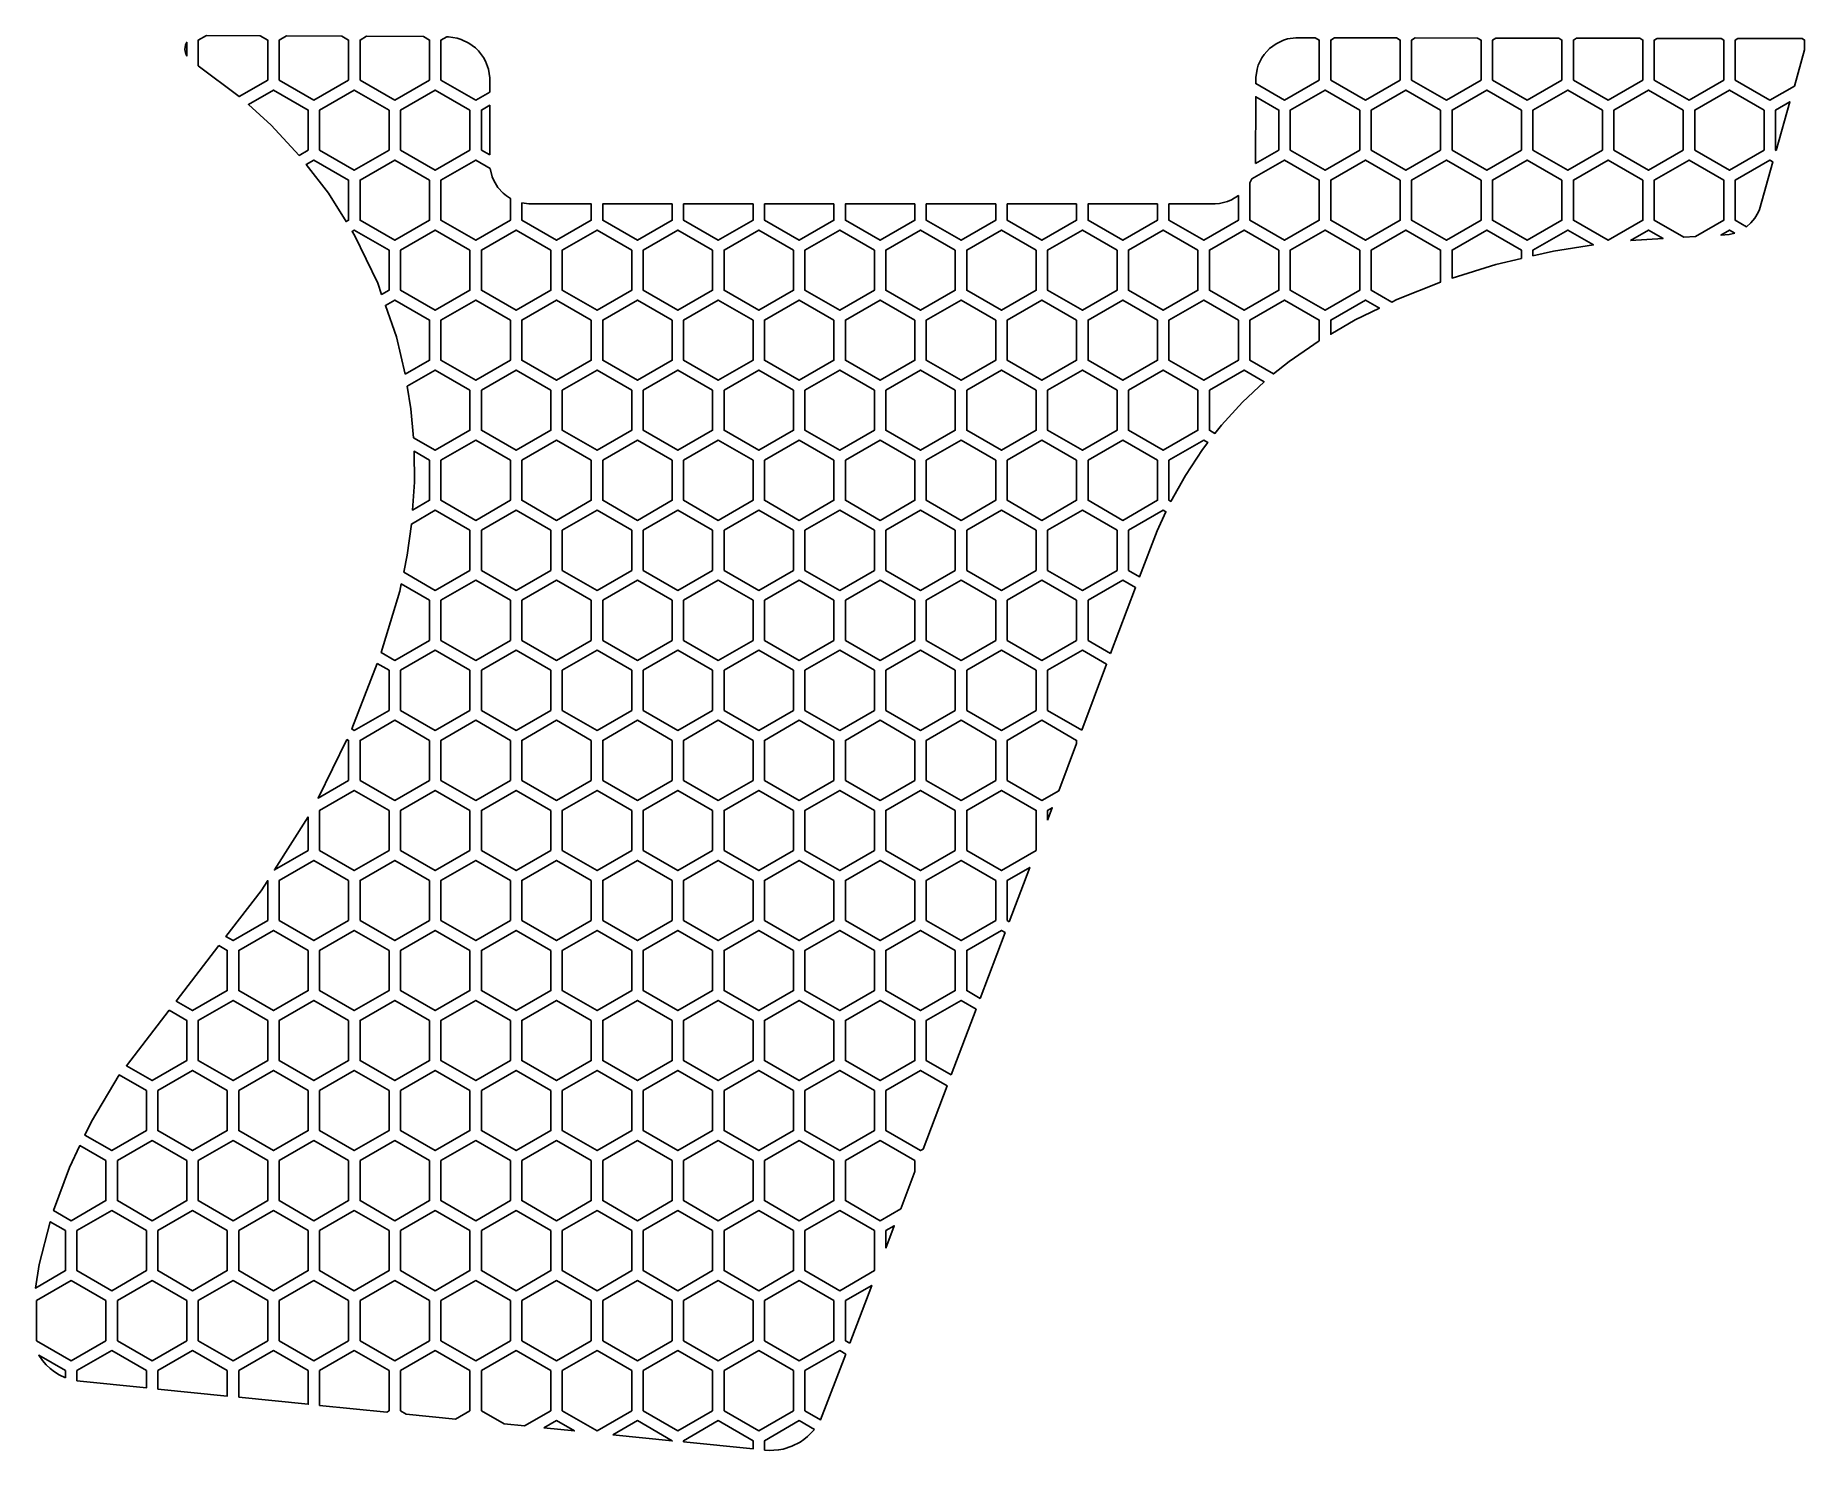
# Model space of a CAD drawing. Header units: millimetres. Extents: x 28.6 to 105.8, y -252.2 to -190.4.
import ezdxf

# ---------------------------------------------------------------- set-up
doc = ezdxf.new("R2010")
doc.units = ezdxf.units.MM

# ---------------------------------------------------------------- blocks, each defined once
blk = doc.blocks.new('HEX')
blk.add_lwpolyline([(1.516, 0.875), (0, 1.75), (-1.516, 0.875), (-1.516, -0.875), (0, -1.75), (1.516, -0.875)], close=True)

msp = doc.modelspace()

# ---------------------------------------------------------------- linework, layer by layer
for points in [[(35.199, -191.298), (35.136, -191.145), (35.119, -191.006), (35.144, -190.822), (35.199, -190.693), (35.199, -191.298)], [(35.699, -191.727), (35.699, -190.597), (36.051, -190.394), (38.401, -190.407), (38.73, -190.597), (38.73, -192.347), (37.487, -193.065), (35.699, -191.727)], [(41.967, -190.427), (42.261, -190.597), (42.261, -192.347), (40.746, -193.222), (39.23, -192.347), (39.23, -190.597), (39.548, -190.414), (41.967, -190.427)], [(45.533, -190.447), (45.793, -190.597), (45.793, -192.347), (44.277, -193.222), (42.761, -192.347), (42.761, -190.597), (43.046, -190.433), (45.533, -190.447)], [(46.628, -190.453), (47.003, -190.511), (47.181, -190.567), (47.512, -190.727), (47.803, -190.945), (47.931, -191.073), (48.148, -191.364), (48.236, -191.525), (48.363, -191.873), (48.4, -192.058), (48.42, -192.249), (48.421, -192.869), (47.808, -193.222), (46.293, -192.347), (46.293, -190.597), (46.543, -190.453), (46.628, -190.453)], [(81.862, -192.24), (81.918, -191.874), (81.971, -191.701), (82.127, -191.379), (82.226, -191.232), (82.464, -190.97), (82.748, -190.759), (83.071, -190.604), (83.244, -190.551), (83.61, -190.495), (84.461, -190.497), (84.635, -190.597), (84.635, -192.347), (83.119, -193.222), (81.862, -192.496), (81.862, -192.24)], [(88.003, -190.503), (88.166, -190.597), (88.166, -192.347), (86.65, -193.222), (85.135, -192.347), (85.135, -190.597), (85.306, -190.499), (88.003, -190.503)], [(91.545, -190.51), (91.697, -190.597), (91.697, -192.347), (90.181, -193.222), (88.666, -192.347), (88.666, -190.597), (88.826, -190.505), (91.545, -190.51)], [(95.088, -190.516), (95.228, -190.597), (95.228, -192.347), (93.712, -193.222), (92.197, -192.347), (92.197, -190.597), (92.346, -190.511), (95.088, -190.516)], [(98.63, -190.523), (98.759, -190.597), (98.759, -192.347), (97.243, -193.222), (95.728, -192.347), (95.728, -190.597), (95.866, -190.518), (98.63, -190.523)], [(102.172, -190.529), (102.29, -190.597), (102.29, -192.347), (100.774, -193.222), (99.259, -192.347), (99.259, -190.597), (99.386, -190.524), (102.172, -190.529)], [(105.714, -190.536), (105.821, -190.597), (105.821, -191.029), (105.375, -192.605), (104.306, -193.222), (102.79, -192.347), (102.79, -190.597), (102.906, -190.531), (105.714, -190.536)], [(38.881, -194.32), (37.89, -193.41), (38.98, -192.78), (40.496, -193.655), (40.496, -195.405), (40.098, -195.635), (38.881, -194.32)], [(81.857, -195.984), (81.861, -193.073), (82.869, -193.655), (82.869, -195.405), (81.857, -195.984)], [(48.424, -195.617), (48.058, -195.405), (48.058, -193.655), (48.421, -193.446), (48.424, -195.617)], [(104.578, -195.418), (104.556, -195.405), (104.556, -193.655), (105.179, -193.295), (104.578, -195.418)], [(41.379, -197.287), (40.412, -196.031), (40.746, -195.838), (42.261, -196.713), (42.261, -198.463), (42.152, -198.527), (41.379, -197.287)], [(48.441, -196.204), (48.532, -196.571), (48.6, -196.733), (48.781, -197.03), (49.013, -197.286), (49.147, -197.396), (49.324, -197.511), (49.324, -198.463), (47.808, -199.338), (46.293, -198.463), (46.293, -196.713), (47.808, -195.838), (48.441, -196.204)], [(81.603, -196.829), (81.689, -196.664), (83.119, -195.838), (84.635, -196.713), (84.635, -198.463), (83.119, -199.338), (81.603, -198.463), (81.603, -196.829)], [(100.55, -199.209), (99.259, -198.463), (99.259, -196.713), (100.774, -195.838), (102.29, -196.713), (102.29, -198.463), (101.051, -199.178), (100.55, -199.209)], [(103.847, -197.999), (103.793, -198.129), (103.654, -198.369), (103.48, -198.582), (103.29, -198.752), (102.79, -198.463), (102.79, -196.713), (104.306, -195.838), (104.438, -195.914), (103.847, -197.999)], [(49.824, -197.707), (50.133, -197.752), (52.855, -197.752), (52.855, -198.463), (51.339, -199.338), (49.824, -198.463), (49.824, -197.707)], [(80.089, -197.752), (80.277, -197.733), (80.635, -197.641), (80.802, -197.57), (81.103, -197.388), (81.103, -198.463), (79.588, -199.338), (78.072, -198.463), (78.072, -197.752), (80.089, -197.752)], [(56.386, -197.752), (56.386, -198.463), (54.87, -199.338), (53.355, -198.463), (53.355, -197.752), (56.386, -197.752)], [(59.917, -197.752), (59.917, -198.463), (58.401, -199.338), (56.886, -198.463), (56.886, -197.752), (59.917, -197.752)], [(63.448, -197.752), (63.448, -198.463), (61.932, -199.338), (60.417, -198.463), (60.417, -197.752), (63.448, -197.752)], [(66.979, -197.752), (66.979, -198.463), (65.464, -199.338), (63.948, -198.463), (63.948, -197.752), (66.979, -197.752)], [(70.51, -197.752), (70.51, -198.463), (68.995, -199.338), (67.479, -198.463), (67.479, -197.752), (70.51, -197.752)], [(74.041, -197.752), (74.041, -198.463), (72.526, -199.338), (71.01, -198.463), (71.01, -197.752), (74.041, -197.752)], [(77.572, -197.752), (77.572, -198.463), (76.057, -199.338), (74.541, -198.463), (74.541, -197.752), (77.572, -197.752)], [(43.532, -201.213), (42.525, -199.125), (42.416, -198.951), (42.511, -198.896), (44.027, -199.771), (44.027, -201.521), (43.704, -201.708), (43.532, -201.213)], [(88.025, -201.927), (87.797, -202.039), (86.9, -201.521), (86.9, -199.771), (88.416, -198.896), (89.931, -199.771), (89.931, -201.164), (88.025, -201.927)], [(92.342, -200.395), (90.431, -200.995), (90.431, -199.771), (91.947, -198.896), (93.462, -199.771), (93.462, -200.134), (92.342, -200.395)], [(94.856, -199.811), (93.962, -200.018), (93.962, -199.771), (95.478, -198.896), (96.599, -199.543), (94.856, -199.811)], [(98.223, -199.35), (99.009, -198.896), (99.645, -199.264), (98.223, -199.35)], [(102.768, -199.028), (102.523, -199.089), (102.169, -199.111), (102.54, -198.896), (102.768, -199.028)], [(44.736, -205.189), (44.348, -203.561), (43.871, -202.189), (44.277, -201.954), (45.793, -202.829), (45.793, -204.579), (44.736, -205.189)], [(84.635, -203.737), (83.32, -204.63), (82.64, -205.178), (81.603, -204.579), (81.603, -202.829), (83.119, -201.954), (84.635, -202.829), (84.635, -203.737)], [(86.205, -202.82), (85.135, -203.445), (85.135, -202.829), (86.65, -201.954), (87.256, -202.304), (86.205, -202.82)], [(44.981, -206.707), (44.822, -205.717), (46.043, -205.012), (47.558, -205.887), (47.558, -207.637), (46.043, -208.512), (45.087, -207.961), (44.981, -206.707)], [(81.276, -206.411), (80.367, -207.412), (80.082, -207.778), (79.838, -207.637), (79.838, -205.887), (81.353, -205.012), (82.226, -205.516), (81.276, -206.411)], [(79.537, -208.478), (78.789, -209.605), (78.153, -210.742), (78.072, -210.695), (78.072, -208.945), (79.588, -208.07), (79.772, -208.176), (79.537, -208.478)], [(45.132, -209.9), (45.119, -208.556), (45.793, -208.945), (45.793, -210.695), (45.056, -211.121), (45.132, -209.9)], [(44.819, -213.085), (45.001, -211.73), (46.043, -211.128), (47.558, -212.003), (47.558, -213.753), (46.043, -214.628), (44.665, -213.833), (44.819, -213.085)], [(77.553, -212.021), (76.792, -214.034), (76.307, -213.753), (76.307, -212.003), (77.822, -211.128), (77.937, -211.195), (77.553, -212.021)], [(44.494, -214.659), (44.558, -214.349), (45.793, -215.061), (45.793, -216.811), (44.277, -217.686), (43.676, -217.34), (44.494, -214.659)], [(75.527, -217.381), (74.541, -216.811), (74.541, -215.061), (76.057, -214.186), (76.613, -214.508), (75.527, -217.381)], [(74.262, -220.728), (72.776, -219.869), (72.776, -218.119), (74.291, -217.244), (75.348, -217.855), (74.262, -220.728)], [(43.513, -217.822), (44.027, -218.119), (44.027, -219.869), (42.511, -220.744), (42.395, -220.677), (43.513, -217.822)], [(73.26, -223.378), (72.526, -223.802), (71.01, -222.927), (71.01, -221.177), (72.526, -220.302), (74.041, -221.177), (74.041, -221.312), (73.26, -223.378)], [(42.186, -221.134), (42.261, -221.177), (42.261, -222.927), (40.927, -223.698), (42.186, -221.134)], [(72.275, -225.986), (70.76, -226.86), (69.245, -225.985), (69.245, -224.235), (70.76, -223.36), (72.276, -224.235), (72.275, -225.986)], [(40.496, -224.513), (40.496, -225.985), (39.024, -226.835), (40.496, -224.513)], [(72.776, -224.661), (72.776, -224.235), (72.981, -224.117), (72.776, -224.661)], [(71.1, -229.095), (71.01, -229.043), (71.01, -227.293), (71.996, -226.724), (71.1, -229.095)], [(38.446, -227.747), (38.73, -227.298), (38.73, -229.043), (37.215, -229.918), (36.909, -229.742), (38.446, -227.747)], [(36.601, -230.141), (36.965, -230.351), (36.965, -232.101), (35.449, -232.976), (34.734, -232.563), (36.601, -230.141)], [(69.835, -232.442), (69.245, -232.101), (69.245, -230.351), (70.76, -229.476), (70.921, -229.569), (69.835, -232.442)], [(34.426, -232.963), (35.199, -233.409), (35.199, -235.159), (33.684, -236.034), (32.559, -235.385), (34.426, -232.963)], [(68.57, -235.789), (67.479, -235.159), (67.479, -233.409), (68.995, -232.534), (69.656, -232.916), (68.57, -235.789)], [(31.035, -237.824), (32.251, -235.785), (33.434, -236.467), (33.434, -238.217), (31.918, -239.092), (30.75, -238.418), (31.035, -237.824)], [(67.347, -239.024), (67.229, -239.092), (65.714, -238.217), (65.714, -236.467), (67.229, -235.592), (68.391, -236.263), (67.347, -239.024)], [(30.075, -239.822), (30.532, -238.87), (31.668, -239.525), (31.668, -241.275), (30.153, -242.15), (29.383, -241.706), (30.075, -239.822)], [(66.361, -241.632), (65.464, -242.15), (63.948, -241.275), (63.948, -239.525), (65.464, -238.65), (66.979, -239.525), (66.979, -239.998), (66.361, -241.632)], [(28.756, -244.061), (29.237, -242.199), (29.903, -242.583), (29.903, -244.333), (28.588, -245.093), (28.756, -244.061)], [(65.714, -243.346), (65.714, -242.583), (66.082, -242.371), (65.714, -243.346)], [(64.142, -247.504), (63.948, -247.391), (63.948, -245.641), (65.097, -244.978), (64.142, -247.504)], [(30.403, -249.146), (30.403, -248.699), (31.918, -247.824), (33.434, -248.699), (33.434, -249.452), (30.403, -249.146)], [(33.934, -249.502), (33.934, -248.699), (35.449, -247.824), (36.965, -248.699), (36.965, -249.808), (33.934, -249.502)], [(37.465, -249.858), (37.465, -248.699), (38.98, -247.824), (40.496, -248.699), (40.496, -250.163), (37.465, -249.858)], [(40.996, -250.214), (40.996, -248.699), (42.511, -247.824), (44.027, -248.699), (44.027, -250.449), (43.925, -250.509), (40.996, -250.214)], [(44.778, -250.595), (44.527, -250.449), (44.527, -248.699), (46.043, -247.824), (47.558, -248.699), (47.558, -250.449), (46.931, -250.811), (44.778, -250.595)], [(49.056, -251.025), (48.058, -250.449), (48.058, -248.699), (49.574, -247.824), (51.089, -248.699), (51.089, -250.449), (49.938, -251.114), (49.056, -251.025)], [(63.963, -247.978), (62.868, -250.846), (62.182, -250.449), (62.182, -248.699), (63.698, -247.824), (63.963, -247.978)], [(29.903, -249.007), (29.633, -248.881), (29.426, -248.752), (29.234, -248.605), (29.058, -248.44), (28.899, -248.259), (28.735, -248.025), (29.903, -248.699), (29.903, -249.007)], [(50.789, -251.2), (51.339, -250.882), (52.122, -251.334), (50.789, -251.2)], [(53.796, -251.503), (54.87, -250.882), (56.386, -251.764), (53.796, -251.503)], [(56.886, -251.814), (56.886, -251.757), (58.401, -250.882), (59.917, -251.757), (59.917, -252.12), (56.886, -251.814)], [(62.596, -251.265), (62.294, -251.58), (62.137, -251.705), (61.971, -251.818), (61.615, -252.001), (61.231, -252.124), (61.032, -252.163), (60.621, -252.191), (60.417, -252.17), (60.417, -251.757), (61.932, -250.882), (62.596, -251.265)]]:
    msp.add_lwpolyline(points, close=True)

# ---------------------------------------------------------------- block references
for p in [(42.511, -194.53), (46.043, -194.53), (84.885, -194.53), (88.416, -194.53), (91.947, -194.53), (95.478, -194.53), (99.009, -194.53), (102.54, -194.53), (44.277, -197.588), (86.65, -197.588), (90.181, -197.588), (93.712, -197.588), (97.243, -197.588), (46.043, -200.646), (49.574, -200.646), (53.105, -200.646), (56.636, -200.646), (60.167, -200.646), (63.698, -200.646), (67.229, -200.646), (70.76, -200.646), (74.291, -200.646), (77.822, -200.646), (81.353, -200.646), (84.885, -200.646), (47.808, -203.704), (51.339, -203.704), (54.87, -203.704), (58.401, -203.704), (61.932, -203.704), (65.464, -203.704), (68.995, -203.704), (72.526, -203.704), (76.057, -203.704), (79.588, -203.704), (49.574, -206.762), (53.105, -206.762), (56.636, -206.762), (60.167, -206.762), (63.698, -206.762), (67.229, -206.762), (70.76, -206.762), (74.291, -206.762), (77.822, -206.762), (47.808, -209.82), (51.339, -209.82), (54.87, -209.82), (58.401, -209.82), (61.932, -209.82), (65.464, -209.82), (68.995, -209.82), (72.526, -209.82), (76.057, -209.82), (49.574, -212.878), (53.105, -212.878), (56.636, -212.878), (60.167, -212.878), (63.698, -212.878), (67.229, -212.878), (70.76, -212.878), (74.291, -212.878), (47.808, -215.936), (51.339, -215.936), (54.87, -215.936), (58.401, -215.936), (61.932, -215.936), (65.464, -215.936), (68.995, -215.936), (72.526, -215.936), (46.043, -218.994), (49.574, -218.994), (53.105, -218.994), (56.636, -218.994), (60.167, -218.994), (63.698, -218.994), (67.229, -218.994), (70.76, -218.994), (44.277, -222.052), (47.808, -222.052), (51.339, -222.052), (54.87, -222.052), (58.401, -222.052), (61.932, -222.052), (65.464, -222.052), (68.995, -222.052), (42.511, -225.11), (46.043, -225.11), (49.574, -225.11), (53.105, -225.11), (56.636, -225.11), (60.167, -225.11), (63.698, -225.11), (67.229, -225.11), (40.746, -228.168), (44.277, -228.168), (47.808, -228.168), (51.339, -228.168), (54.87, -228.168), (58.401, -228.168), (61.932, -228.168), (65.464, -228.168), (68.995, -228.168), (38.98, -231.226), (42.511, -231.226), (46.043, -231.226), (49.574, -231.226), (53.105, -231.226), (56.636, -231.226), (60.167, -231.226), (63.698, -231.226), (67.229, -231.226), (37.215, -234.284), (40.746, -234.284), (44.277, -234.284), (47.808, -234.284), (51.339, -234.284), (54.87, -234.284), (58.401, -234.284), (61.932, -234.284), (65.464, -234.284), (35.449, -237.342), (38.98, -237.342), (42.511, -237.342), (46.043, -237.342), (49.574, -237.342), (53.105, -237.342), (56.636, -237.342), (60.167, -237.342), (63.698, -237.342), (33.684, -240.4), (37.215, -240.4), (40.746, -240.4), (44.277, -240.4), (47.808, -240.4), (51.339, -240.4), (54.87, -240.4), (58.401, -240.4), (61.932, -240.4), (31.918, -243.458), (35.449, -243.458), (38.98, -243.458), (42.511, -243.458), (46.043, -243.458), (49.574, -243.458), (53.105, -243.458), (56.636, -243.458), (60.167, -243.458), (63.698, -243.458), (30.153, -246.516), (33.684, -246.516), (37.215, -246.516), (40.746, -246.516), (44.277, -246.516), (47.808, -246.516), (51.339, -246.516), (54.87, -246.516), (58.401, -246.516), (61.932, -246.516), (53.105, -249.574), (56.636, -249.574), (60.167, -249.574)]:
    msp.add_blockref('HEX', p)

doc.saveas('drawing.dxf')
